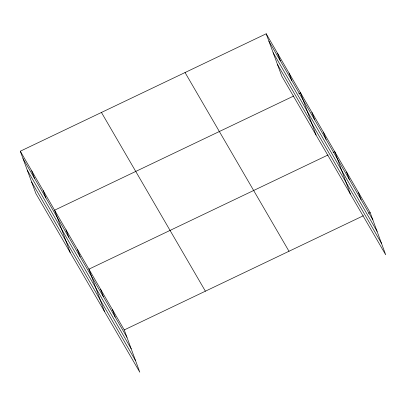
<?xml version="1.0" encoding="UTF-8"?>
<svg xmlns="http://www.w3.org/2000/svg" width="406" height="406" viewBox="0 0 406 406"><rect width="100%" height="100%" fill="white"/><g stroke="black" fill="none" stroke-linecap="round" stroke-linejoin="round"><path stroke-width="0.61" d="M20.3 151.21L124.251 329.931L139.806 372.216L35.855 193.489L20.3 151.21L266.194 33.784L370.145 212.511L385.7 254.79L281.749 76.069L266.194 33.784M293.736 95.994L54.602 210.186L70.162 252.471M298.806 93.573L300.496 92.766L316.056 135.046M328.038 154.97L88.904 269.168L104.464 311.448M333.108 152.549L334.803 151.742L350.358 194.027M124.251 329.931L363.38 215.738M368.45 213.317L370.145 212.511M268.914 41.173L372.86 219.895M273.152 52.689L377.098 231.41M277.516 64.554L381.462 243.275M185.05 72.532L288.996 251.258M101.444 112.457L205.395 291.183M23.02 158.599L126.966 337.32M27.253 170.114L131.204 348.835M31.622 181.974L135.568 360.701M358.361 192.251L361.081 199.64M346.582 171.997L349.302 179.386M323.364 132.082L326.084 139.471M311.93 112.421L314.65 119.811M289.062 73.105L291.782 80.495M277.628 53.445L280.348 60.834M112.467 309.676L115.187 317.066M100.688 289.422L103.403 296.811M77.47 249.507L80.19 256.896M66.036 229.847L68.756 237.236M43.168 190.526L45.888 197.915M31.734 170.87L34.454 178.254"/></g></svg>
